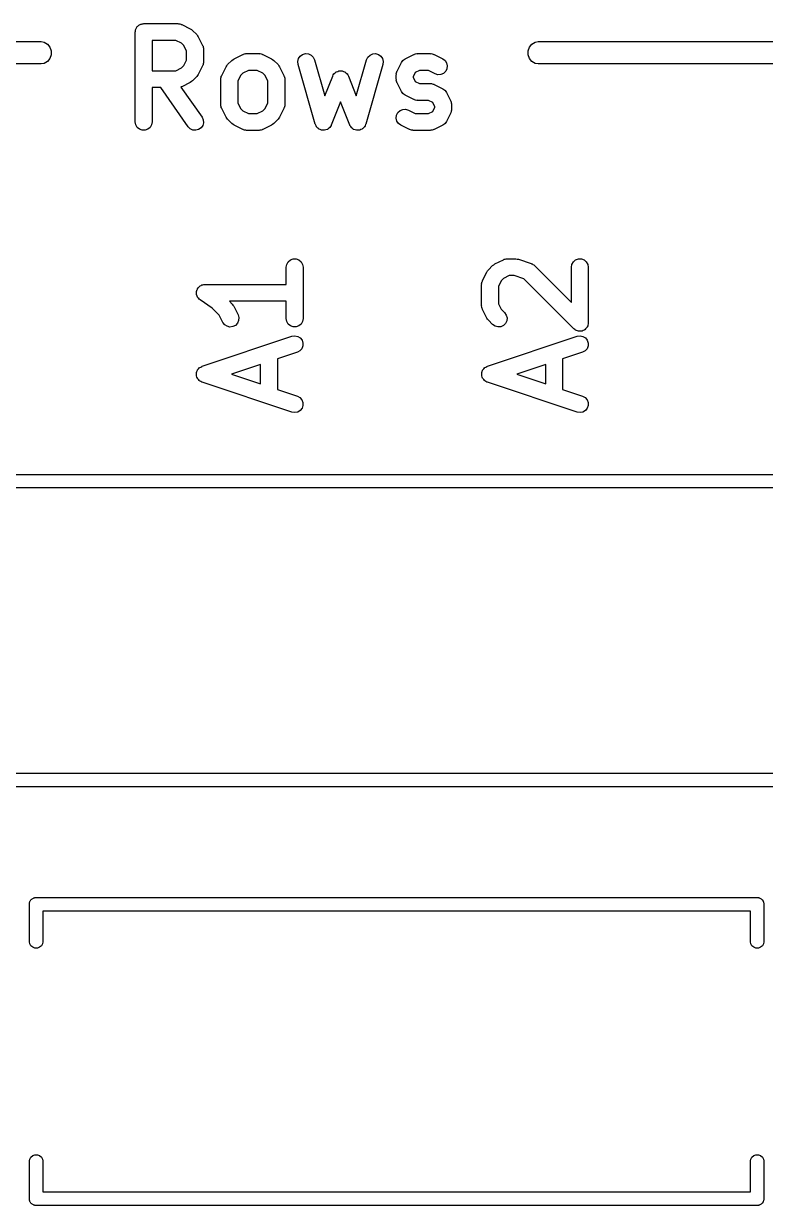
# Model space of a CAD drawing. Extents: x 105.8 to 188.8, y -135.8 to -88.1.
# Drawn here: x 155.43 to 162.03, y -99.16 to -88.64 of the extents above; entities that cross this region are included whole.
import ezdxf

# ---------------------------------------------------------------- set-up
doc = ezdxf.new("R2010")
doc.units = 0
doc.header["$MEASUREMENT"] = 0
doc.layers.add('BLACK', color=7, linetype='CONTINUOUS')

msp = doc.modelspace()

# ---------------------------------------------------------------- linework, layer by layer
at = {"layer": 'BLACK', "linetype": 'CONTINUOUS'}
for p, q in [((156.433, -88.6784), (156.437, -88.6734)), ((156.437, -88.6734), (156.441, -88.6677)), ((156.441, -88.6677), (156.446, -88.6635)), ((156.446, -88.6635), (156.45, -88.6585)), ((156.45, -88.6585), (156.455, -88.6552)), ((156.455, -88.6552), (156.46, -88.651)), ((156.46, -88.651), (156.467, -88.6487)), ((156.467, -88.6487), (156.472, -88.6454)), ((156.472, -88.6454), (156.479, -88.6443)), ((156.479, -88.6443), (156.485, -88.642)), ((156.485, -88.642), (156.492, -88.642)), ((156.492, -88.642), (156.498, -88.6409)), ((156.498, -88.6409), (156.803, -88.6409)), ((156.803, -88.6409), (156.807, -88.6417)), ((156.807, -88.6417), (156.811, -88.6414)), ((156.811, -88.6414), (156.82, -88.6439)), ((156.82, -88.6439), (156.828, -88.6454)), ((156.828, -88.6454), (156.832, -88.6476)), ((156.832, -88.6476), (156.836, -88.6488)), ((156.836, -88.6488), (156.912, -88.6869)), ((156.423, -88.7159), (156.424, -88.7094)), ((156.423, -89.5159), (156.423, -88.7159)), ((156.424, -88.7029), (156.426, -88.6967)), ((156.424, -88.7094), (156.424, -88.7029)), ((156.426, -88.6967), (156.427, -88.6903)), ((156.427, -88.6903), (156.431, -88.6846)), ((156.431, -88.6846), (156.433, -88.6784)), ((156.912, -88.6869), (156.922, -88.6941)), ((156.922, -88.6941), (156.932, -88.701)), ((156.932, -88.701), (156.97, -88.7391)), ((156.97, -88.7391), (156.977, -88.7489)), ((156.977, -88.7489), (156.984, -88.7586)), ((156.984, -88.7586), (157.022, -88.8347)), ((149.216, -88.8), (155.584, -88.8)), ((155.584, -88.8), (155.61, -88.8046)), ((155.61, -88.8046), (155.64, -88.8222)), ((155.64, -88.8222), (155.663, -88.8492)), ((155.663, -88.8492), (155.675, -88.8824)), ((155.675, -88.8824), (155.675, -88.9176)), ((156.573, -88.7909), (156.573, -89.06)), ((156.785, -88.7909), (156.573, -88.7909)), ((156.834, -88.8156), (156.785, -88.7909)), ((156.855, -88.8365), (156.834, -88.8156)), ((156.88, -88.886), (156.855, -88.8365)), ((156.88, -88.9649), (156.88, -88.886)), ((157.022, -88.8347), (157.023, -88.8389)), ((157.023, -88.8389), (157.026, -88.8426)), ((157.026, -88.8426), (157.027, -88.8513)), ((157.027, -88.8513), (157.03, -88.8597)), ((157.03, -88.8597), (157.029, -88.864)), ((157.029, -88.864), (157.03, -88.8683)), ((157.03, -88.8683), (157.03, -88.9826)), ((159.92, -88.8824), (159.932, -88.8492)), ((159.92, -88.9176), (159.92, -88.8824)), ((159.932, -88.8492), (159.955, -88.8222)), ((159.955, -88.8222), (159.985, -88.8046)), ((159.985, -88.8046), (160.011, -88.8)), ((160.011, -88.8), (165.744, -88.8)), ((155.64, -88.9778), (155.61, -88.9954)), ((155.663, -88.9508), (155.64, -88.9778)), ((155.675, -88.9176), (155.663, -88.9508)), ((156.855, -89.0143), (156.88, -88.9649)), ((157.03, -88.9911), (157.027, -88.9996)), ((157.03, -88.9826), (157.029, -88.9868)), ((157.029, -88.9868), (157.03, -88.9911)), ((157.245, -89.0057), (157.283, -88.9676)), ((157.283, -88.9676), (157.293, -88.9607)), ((157.293, -88.9607), (157.303, -88.9536)), ((157.303, -88.9536), (157.379, -88.9155)), ((157.379, -88.9155), (157.383, -88.9143)), ((157.383, -88.9143), (157.387, -88.9121)), ((157.387, -88.9121), (157.395, -88.9106)), ((157.395, -88.9106), (157.404, -88.9081)), ((157.404, -88.9081), (157.408, -88.9083)), ((157.408, -88.9083), (157.412, -88.9076)), ((157.412, -88.9076), (157.527, -88.9076)), ((157.527, -88.9076), (157.531, -88.9083)), ((157.531, -88.9083), (157.535, -88.9081)), ((157.535, -88.9081), (157.544, -88.9106)), ((157.544, -88.9106), (157.552, -88.9121)), ((157.552, -88.9121), (157.556, -88.9143)), ((157.556, -88.9143), (157.56, -88.9155)), ((157.56, -88.9155), (157.636, -88.9536)), ((157.636, -88.9536), (157.646, -88.9607)), ((157.646, -88.9607), (157.656, -88.9676)), ((157.656, -88.9676), (157.694, -89.0057)), ((157.871, -88.9773), (157.877, -88.952)), ((157.873, -89.0032), (157.871, -88.9773)), ((157.877, -88.952), (157.892, -88.9304)), ((157.892, -88.9304), (157.913, -88.9151)), ((157.913, -88.9151), (157.938, -88.908)), ((157.938, -88.908), (157.964, -88.9098)), ((157.964, -88.9098), (157.988, -88.9204)), ((157.988, -88.9204), (158.006, -88.9385)), ((158.006, -88.9385), (158.018, -88.962)), ((158.018, -88.962), (158.11, -89.2844)), ((158.391, -89.2844), (158.483, -88.962)), ((158.483, -88.962), (158.494, -88.9385)), ((158.494, -88.9385), (158.513, -88.9204)), ((158.513, -88.9204), (158.537, -88.9098)), ((158.537, -88.9098), (158.563, -88.908)), ((158.563, -88.908), (158.588, -88.9151)), ((158.588, -88.9151), (158.609, -88.9304)), ((158.609, -88.9304), (158.624, -88.952)), ((158.624, -88.952), (158.63, -88.9773)), ((158.63, -88.9773), (158.627, -89.0032)), ((158.755, -89.0633), (158.793, -88.9871)), ((158.793, -88.9871), (158.799, -88.9783)), ((158.799, -88.9783), (158.805, -88.9691)), ((158.805, -88.9691), (158.807, -88.9679)), ((158.807, -88.9679), (158.808, -88.9662)), ((158.808, -88.9662), (158.817, -88.9601)), ((158.817, -88.9601), (158.826, -88.9536)), ((158.826, -88.9536), (158.903, -88.9155)), ((158.903, -88.9155), (158.907, -88.9143)), ((158.907, -88.9143), (158.91, -88.9121)), ((158.91, -88.9121), (158.919, -88.9106)), ((158.919, -88.9106), (158.927, -88.9081)), ((158.927, -88.9081), (158.932, -88.9083)), ((158.932, -88.9083), (158.936, -88.9076)), ((158.936, -88.9076), (159.05, -88.9076)), ((159.05, -88.9076), (159.055, -88.9083)), ((159.055, -88.9083), (159.059, -88.9081)), ((159.059, -88.9081), (159.067, -88.9106)), ((159.067, -88.9106), (159.076, -88.9121)), ((159.076, -88.9121), (159.08, -88.9143)), ((159.08, -88.9143), (159.084, -88.9155)), ((159.084, -88.9155), (159.16, -88.9536)), ((159.16, -88.9536), (159.181, -88.9691)), ((159.181, -88.9691), (159.195, -88.9908)), ((159.195, -88.9908), (159.201, -89.0162)), ((159.932, -88.9508), (159.92, -88.9176)), ((159.955, -88.9778), (159.932, -88.9508)), ((159.985, -88.9954), (159.955, -88.9778)), ((155.584, -89), (149.229, -89)), ((155.61, -88.9954), (155.584, -89)), ((156.573, -89.06), (156.785, -89.06)), ((156.785, -89.06), (156.835, -89.0352)), ((156.835, -89.0352), (156.855, -89.0143)), ((156.984, -89.0923), (156.977, -89.102)), ((157.022, -89.0161), (156.984, -89.0923)), ((157.023, -89.012), (157.022, -89.0161)), ((157.026, -89.0082), (157.023, -89.012)), ((157.027, -88.9996), (157.026, -89.0082)), ((157.193, -89.1014), (157.231, -89.0252)), ((157.231, -89.0252), (157.238, -89.0156)), ((157.238, -89.0156), (157.245, -89.0057)), ((157.38, -89.0823), (157.36, -89.1032)), ((157.43, -89.0576), (157.38, -89.0823)), ((157.509, -89.0576), (157.43, -89.0576)), ((157.558, -89.0823), (157.509, -89.0576)), ((157.579, -89.1032), (157.558, -89.0823)), ((157.694, -89.0057), (157.701, -89.0156)), ((157.701, -89.0156), (157.708, -89.0252)), ((157.708, -89.0252), (157.746, -89.1014)), ((158.026, -89.5365), (157.873, -89.0032)), ((158.186, -89.098), (158.191, -89.0886)), ((158.191, -89.0886), (158.193, -89.087)), ((158.193, -89.087), (158.194, -89.085)), ((158.194, -89.085), (158.203, -89.0783)), ((158.203, -89.0783), (158.211, -89.0712)), ((158.211, -89.0712), (158.213, -89.0703)), ((158.213, -89.0703), (158.215, -89.0689)), ((158.215, -89.0689), (158.225, -89.0655)), ((158.225, -89.0655), (158.235, -89.0615)), ((158.235, -89.0615), (158.237, -89.0615)), ((158.237, -89.0615), (158.24, -89.0607)), ((158.24, -89.0607), (158.25, -89.0611)), ((158.25, -89.0611), (158.261, -89.0607)), ((158.261, -89.0607), (158.263, -89.0615)), ((158.263, -89.0615), (158.266, -89.0615)), ((158.266, -89.0615), (158.276, -89.0655)), ((158.276, -89.0655), (158.286, -89.0689)), ((158.286, -89.0689), (158.288, -89.0703)), ((158.288, -89.0703), (158.29, -89.0712)), ((158.29, -89.0712), (158.298, -89.0783)), ((158.298, -89.0783), (158.306, -89.085)), ((158.306, -89.085), (158.308, -89.087)), ((158.308, -89.087), (158.309, -89.0886)), ((158.309, -89.0886), (158.314, -89.098)), ((158.627, -89.0032), (158.475, -89.5365)), ((158.747, -89.0883), (158.75, -89.0799)), ((158.748, -89.0926), (158.747, -89.0883)), ((158.747, -89.0969), (158.748, -89.0926)), ((158.75, -89.0799), (158.751, -89.0712)), ((158.751, -89.0712), (158.753, -89.0675)), ((158.753, -89.0675), (158.755, -89.0633)), ((158.916, -89.0766), (158.897, -89.1146)), ((158.954, -89.0576), (158.916, -89.0766)), ((159.033, -89.0576), (158.954, -89.0576)), ((159.093, -89.0877), (159.033, -89.0576)), ((159.118, -89.0952), (159.093, -89.0877)), ((159.144, -89.0936), (159.118, -89.0952)), ((159.168, -89.0833), (159.144, -89.0936)), ((159.187, -89.0653), (159.168, -89.0833)), ((159.198, -89.042), (159.187, -89.0653)), ((159.201, -89.0162), (159.198, -89.042)), ((160.011, -89), (159.985, -88.9954)), ((165.726, -89), (160.011, -89)), ((156.912, -89.1639), (156.836, -89.202)), ((156.922, -89.1568), (156.912, -89.1639)), ((156.932, -89.1499), (156.922, -89.1568)), ((156.97, -89.1118), (156.932, -89.1499)), ((156.977, -89.102), (156.97, -89.1118)), ((157.185, -89.1264), (157.188, -89.118)), ((157.186, -89.1307), (157.185, -89.1264)), ((157.185, -89.135), (157.186, -89.1307)), ((157.185, -89.3635), (157.185, -89.135)), ((157.188, -89.118), (157.189, -89.1093)), ((157.189, -89.1093), (157.192, -89.1056)), ((157.192, -89.1056), (157.193, -89.1014)), ((157.36, -89.1032), (157.335, -89.1527)), ((157.335, -89.1527), (157.335, -89.3458)), ((157.604, -89.1527), (157.579, -89.1032)), ((157.604, -89.3458), (157.604, -89.1527)), ((157.746, -89.1014), (157.747, -89.1056)), ((157.747, -89.1056), (157.749, -89.1093)), ((157.749, -89.1093), (157.751, -89.118)), ((157.751, -89.118), (157.753, -89.1264)), ((157.753, -89.1264), (157.753, -89.1307)), ((157.753, -89.1307), (157.754, -89.135)), ((157.754, -89.135), (157.754, -89.3635)), ((158.11, -89.2844), (158.181, -89.1071)), ((158.181, -89.1071), (158.186, -89.098)), ((158.314, -89.098), (158.32, -89.1071)), ((158.32, -89.1071), (158.391, -89.2844)), ((158.747, -89.135), (158.747, -89.0969)), ((158.748, -89.1392), (158.747, -89.135)), ((158.747, -89.1435), (158.748, -89.1392)), ((158.75, -89.1519), (158.747, -89.1435)), ((158.751, -89.1606), (158.75, -89.1519)), ((158.753, -89.1643), (158.751, -89.1606)), ((158.755, -89.1685), (158.753, -89.1643)), ((158.793, -89.2447), (158.755, -89.1685)), ((158.897, -89.1146), (158.897, -89.1172)), ((158.897, -89.1172), (158.916, -89.1552)), ((158.916, -89.1552), (158.954, -89.1742)), ((158.954, -89.1742), (159.05, -89.1742)), ((159.05, -89.1742), (159.055, -89.175)), ((159.055, -89.175), (159.059, -89.1747)), ((159.059, -89.1747), (159.067, -89.1772)), ((159.067, -89.1772), (159.076, -89.1788)), ((159.076, -89.1788), (159.08, -89.1809)), ((159.08, -89.1809), (159.084, -89.1822)), ((159.084, -89.1822), (159.16, -89.2203)), ((156.649, -89.21), (156.573, -89.21)), ((156.573, -89.21), (156.573, -89.5159)), ((156.894, -89.5589), (156.649, -89.21)), ((156.832, -89.2033), (156.829, -89.205)), ((156.829, -89.205), (157.017, -89.4729)), ((156.836, -89.202), (156.832, -89.2033)), ((158.799, -89.2535), (158.793, -89.2447)), ((158.805, -89.2627), (158.799, -89.2535)), ((158.807, -89.2639), (158.805, -89.2627)), ((158.808, -89.2656), (158.807, -89.2639)), ((158.818, -89.2717), (158.808, -89.2656)), ((158.826, -89.2782), (158.818, -89.2717)), ((158.903, -89.3163), (158.826, -89.2782)), ((159.16, -89.2203), (159.169, -89.2268)), ((159.169, -89.2268), (159.178, -89.2329)), ((159.178, -89.2329), (159.179, -89.2345)), ((159.179, -89.2345), (159.181, -89.2358)), ((159.181, -89.2358), (159.187, -89.245)), ((159.187, -89.245), (159.194, -89.2538)), ((159.194, -89.2538), (159.232, -89.33)), ((157.186, -89.3678), (157.185, -89.3635)), ((157.185, -89.3721), (157.186, -89.3678)), ((157.188, -89.3805), (157.185, -89.3721)), ((157.189, -89.3892), (157.188, -89.3805)), ((157.192, -89.3929), (157.189, -89.3892)), ((157.193, -89.3971), (157.192, -89.3929)), ((157.231, -89.4733), (157.193, -89.3971)), ((157.335, -89.3458), (157.36, -89.3953)), ((157.36, -89.3953), (157.38, -89.4162)), ((157.558, -89.4162), (157.579, -89.3953)), ((157.579, -89.3953), (157.604, -89.3458)), ((157.746, -89.3971), (157.708, -89.4733)), ((157.747, -89.3929), (157.746, -89.3971)), ((157.749, -89.3892), (157.747, -89.3929)), ((157.751, -89.3805), (157.749, -89.3892)), ((157.753, -89.3721), (157.751, -89.3805)), ((157.754, -89.3635), (157.753, -89.3678)), ((157.753, -89.3678), (157.753, -89.3721)), ((158.25, -89.3369), (158.168, -89.5438)), ((158.333, -89.5438), (158.25, -89.3369)), ((158.78, -89.4152), (158.804, -89.4049)), ((158.804, -89.4049), (158.83, -89.4033)), ((158.83, -89.4033), (158.855, -89.4107)), ((158.855, -89.4107), (158.916, -89.4409)), ((158.907, -89.3176), (158.903, -89.3163)), ((158.91, -89.3197), (158.907, -89.3176)), ((158.919, -89.3212), (158.91, -89.3197)), ((158.927, -89.3237), (158.919, -89.3212)), ((158.932, -89.3235), (158.927, -89.3237)), ((158.936, -89.3242), (158.932, -89.3235)), ((159.033, -89.3242), (158.936, -89.3242)), ((159.071, -89.3432), (159.033, -89.3242)), ((159.09, -89.3812), (159.071, -89.3432)), ((159.071, -89.4219), (159.09, -89.3839)), ((159.09, -89.3839), (159.09, -89.3812)), ((159.232, -89.33), (159.233, -89.3341)), ((159.233, -89.3341), (159.235, -89.3379)), ((159.235, -89.3379), (159.237, -89.3465)), ((159.237, -89.3465), (159.239, -89.3549)), ((159.239, -89.4102), (159.237, -89.4186)), ((159.239, -89.3549), (159.239, -89.3593)), ((159.239, -89.3593), (159.24, -89.3635)), ((159.24, -89.4016), (159.239, -89.4059)), ((159.239, -89.4059), (159.239, -89.4102)), ((159.24, -89.3635), (159.24, -89.4016)), ((156.427, -89.5416), (156.423, -89.5159)), ((156.573, -89.5159), (156.568, -89.5416)), ((157.017, -89.4729), (157.028, -89.4965)), ((157.028, -89.4965), (157.03, -89.5225)), ((157.238, -89.4829), (157.231, -89.4733)), ((157.245, -89.4927), (157.238, -89.4829)), ((157.283, -89.5308), (157.245, -89.4927)), ((157.38, -89.4162), (157.43, -89.4409)), ((157.43, -89.4409), (157.509, -89.4409)), ((157.509, -89.4409), (157.558, -89.4162)), ((157.694, -89.4927), (157.656, -89.5308)), ((157.701, -89.4829), (157.694, -89.4927)), ((157.708, -89.4733), (157.701, -89.4829)), ((158.747, -89.4823), (158.75, -89.4564)), ((158.753, -89.5076), (158.747, -89.4823)), ((158.75, -89.4564), (158.762, -89.4331)), ((158.767, -89.5294), (158.753, -89.5076)), ((158.762, -89.4331), (158.78, -89.4152)), ((158.916, -89.4409), (159.033, -89.4409)), ((159.033, -89.4409), (159.071, -89.4219)), ((159.194, -89.5113), (159.187, -89.5202)), ((159.232, -89.4352), (159.194, -89.5113)), ((159.233, -89.431), (159.232, -89.4352)), ((159.235, -89.4273), (159.233, -89.431)), ((159.237, -89.4186), (159.235, -89.4273)), ((156.441, -89.5641), (156.427, -89.5416)), ((156.46, -89.5809), (156.441, -89.5641)), ((156.485, -89.5898), (156.46, -89.5809)), ((156.511, -89.5898), (156.485, -89.5898)), ((156.535, -89.5809), (156.511, -89.5898)), ((156.555, -89.5641), (156.535, -89.5809)), ((156.568, -89.5416), (156.555, -89.5641)), ((156.912, -89.5773), (156.894, -89.5589)), ((156.936, -89.5883), (156.912, -89.5773)), ((156.962, -89.5906), (156.936, -89.5883)), ((156.987, -89.5839), (156.962, -89.5906)), ((157.008, -89.5689), (156.987, -89.5839)), ((157.023, -89.5476), (157.008, -89.5689)), ((157.03, -89.5225), (157.023, -89.5476)), ((157.293, -89.5377), (157.283, -89.5308)), ((157.303, -89.5449), (157.293, -89.5377)), ((157.379, -89.583), (157.303, -89.5449)), ((157.383, -89.5842), (157.379, -89.583)), ((157.387, -89.5864), (157.383, -89.5842)), ((157.395, -89.5879), (157.387, -89.5864)), ((157.404, -89.5904), (157.395, -89.5879)), ((157.408, -89.5902), (157.404, -89.5904)), ((157.412, -89.5909), (157.408, -89.5902)), ((157.527, -89.5909), (157.412, -89.5909)), ((157.531, -89.5902), (157.527, -89.5909)), ((157.535, -89.5904), (157.531, -89.5902)), ((157.544, -89.5879), (157.535, -89.5904)), ((157.552, -89.5864), (157.544, -89.5879)), ((157.556, -89.5842), (157.552, -89.5864)), ((157.56, -89.583), (157.556, -89.5842)), ((157.636, -89.5449), (157.56, -89.583)), ((157.646, -89.5377), (157.636, -89.5449)), ((157.656, -89.5308), (157.646, -89.5377)), ((158.027, -89.5379), (158.026, -89.5365)), ((158.027, -89.5393), (158.027, -89.5379)), ((158.032, -89.5495), (158.027, -89.5393)), ((158.037, -89.5599), (158.032, -89.5495)), ((158.038, -89.561), (158.037, -89.5599)), ((158.039, -89.5623), (158.038, -89.561)), ((158.048, -89.57), (158.039, -89.5623)), ((158.056, -89.578), (158.048, -89.57)), ((158.057, -89.5786), (158.056, -89.578)), ((158.058, -89.5796), (158.057, -89.5786)), ((158.069, -89.5839), (158.058, -89.5796)), ((158.08, -89.5887), (158.069, -89.5839)), ((158.081, -89.5888), (158.08, -89.5887)), ((158.083, -89.5893), (158.081, -89.5888)), ((158.094, -89.5897), (158.083, -89.5893)), ((158.106, -89.5905), (158.094, -89.5897)), ((158.107, -89.5901), (158.106, -89.5905)), ((158.109, -89.5901), (158.107, -89.5901)), ((158.12, -89.5865), (158.109, -89.5901)), ((158.131, -89.5833), (158.12, -89.5865)), ((158.132, -89.5825), (158.131, -89.5833)), ((158.133, -89.582), (158.132, -89.5825)), ((158.142, -89.5749), (158.133, -89.582)), ((158.152, -89.5681), (158.142, -89.5749)), ((158.153, -89.5668), (158.152, -89.5681)), ((158.154, -89.5659), (158.153, -89.5668)), ((158.16, -89.5561), (158.154, -89.5659)), ((158.166, -89.5465), (158.16, -89.5561)), ((158.167, -89.545), (158.166, -89.5465)), ((158.168, -89.5438), (158.167, -89.545)), ((158.334, -89.545), (158.333, -89.5438)), ((158.334, -89.5465), (158.334, -89.545)), ((158.341, -89.5561), (158.334, -89.5465)), ((158.347, -89.5659), (158.341, -89.5561)), ((158.348, -89.5668), (158.347, -89.5659)), ((158.349, -89.5681), (158.348, -89.5668)), ((158.358, -89.5749), (158.349, -89.5681)), ((158.367, -89.582), (158.358, -89.5749)), ((158.369, -89.5825), (158.367, -89.582)), ((158.37, -89.5833), (158.369, -89.5825)), ((158.381, -89.5865), (158.37, -89.5833)), ((158.392, -89.5901), (158.381, -89.5865)), ((158.394, -89.5901), (158.392, -89.5901)), ((158.395, -89.5905), (158.394, -89.5901)), ((158.407, -89.5897), (158.395, -89.5905)), ((158.418, -89.5893), (158.407, -89.5897)), ((158.419, -89.5888), (158.418, -89.5893)), ((158.421, -89.5887), (158.419, -89.5888)), ((158.432, -89.5839), (158.421, -89.5887)), ((158.442, -89.5796), (158.432, -89.5839)), ((158.443, -89.5786), (158.442, -89.5796)), ((158.445, -89.578), (158.443, -89.5786)), ((158.453, -89.57), (158.445, -89.578)), ((158.462, -89.5623), (158.453, -89.57)), ((158.463, -89.5599), (158.462, -89.561)), ((158.462, -89.561), (158.462, -89.5623)), ((158.469, -89.5495), (158.463, -89.5599)), ((158.474, -89.5393), (158.469, -89.5495)), ((158.475, -89.5365), (158.474, -89.5379)), ((158.474, -89.5379), (158.474, -89.5393)), ((158.788, -89.5449), (158.767, -89.5294)), ((158.864, -89.583), (158.788, -89.5449)), ((158.869, -89.5842), (158.864, -89.583)), ((158.872, -89.5864), (158.869, -89.5842)), ((158.881, -89.5879), (158.872, -89.5864)), ((158.889, -89.5904), (158.881, -89.5879)), ((158.894, -89.5902), (158.889, -89.5904)), ((158.898, -89.5909), (158.894, -89.5902)), ((159.05, -89.5909), (158.898, -89.5909)), ((159.055, -89.5902), (159.05, -89.5909)), ((159.059, -89.5904), (159.055, -89.5902)), ((159.067, -89.5879), (159.059, -89.5904)), ((159.076, -89.5864), (159.067, -89.5879)), ((159.08, -89.5842), (159.076, -89.5864)), ((159.084, -89.583), (159.08, -89.5842)), ((159.16, -89.5449), (159.084, -89.583)), ((159.169, -89.5383), (159.16, -89.5449)), ((159.178, -89.5323), (159.169, -89.5383)), ((159.179, -89.5306), (159.178, -89.5323)), ((159.181, -89.5294), (159.179, -89.5306)), ((159.187, -89.5202), (159.181, -89.5294)), ((157.771, -90.7836), (157.784, -90.7611)), ((157.784, -90.7611), (157.804, -90.7443)), ((157.804, -90.7443), (157.829, -90.7354)), ((157.829, -90.7354), (157.855, -90.7354)), ((157.855, -90.7354), (157.879, -90.7443)), ((157.879, -90.7443), (157.899, -90.7611)), ((157.899, -90.7611), (157.912, -90.7836)), ((159.625, -90.7803), (159.701, -90.7422)), ((159.701, -90.7422), (159.705, -90.7409)), ((159.705, -90.7409), (159.709, -90.7388)), ((159.709, -90.7388), (159.717, -90.7373)), ((159.717, -90.7373), (159.726, -90.7348)), ((159.726, -90.7348), (159.73, -90.735)), ((159.73, -90.735), (159.734, -90.7343)), ((159.734, -90.7343), (159.81, -90.7343)), ((159.81, -90.7343), (159.822, -90.7363)), ((159.822, -90.7363), (159.834, -90.7381)), ((159.834, -90.7381), (159.948, -90.7762)), ((159.948, -90.7762), (159.952, -90.7783)), ((159.952, -90.7783), (159.956, -90.7794)), ((159.956, -90.7794), (159.964, -90.7844)), ((160.311, -90.7836), (160.324, -90.7611)), ((160.324, -90.7611), (160.344, -90.7443)), ((160.344, -90.7443), (160.369, -90.7354)), ((160.369, -90.7354), (160.395, -90.7354)), ((160.395, -90.7354), (160.419, -90.7443)), ((160.419, -90.7443), (160.439, -90.7611)), ((160.439, -90.7611), (160.452, -90.7836)), ((157.767, -90.8093), (157.771, -90.7836)), ((157.767, -90.9628), (157.767, -90.8093)), ((157.912, -90.7836), (157.917, -90.8093)), ((157.917, -90.8093), (157.917, -91.2664)), ((159.515, -90.9281), (159.553, -90.8519)), ((159.553, -90.8519), (159.56, -90.8423)), ((159.56, -90.8423), (159.567, -90.8324)), ((159.567, -90.8324), (159.605, -90.7943)), ((159.605, -90.7943), (159.615, -90.7874)), ((159.615, -90.7874), (159.625, -90.7803)), ((159.752, -90.8843), (159.703, -90.909)), ((159.798, -90.8843), (159.752, -90.8843)), ((159.884, -90.9129), (159.798, -90.8843)), ((159.964, -90.7844), (159.971, -90.7886)), ((159.971, -90.7886), (159.974, -90.7918)), ((159.974, -90.7918), (159.978, -90.7943)), ((159.978, -90.7943), (160.307, -91.1234)), ((160.307, -90.8093), (160.311, -90.7836)), ((160.307, -91.1234), (160.307, -90.8093)), ((160.452, -90.7836), (160.457, -90.8093)), ((160.457, -90.8093), (160.457, -91.3045)), ((156.983, -90.9935), (156.988, -90.986)), ((156.988, -90.986), (156.991, -90.9836)), ((156.991, -90.9836), (156.994, -90.9804)), ((156.994, -90.9804), (157.001, -90.9759)), ((157.001, -90.9759), (157.009, -90.9706)), ((157.009, -90.9706), (157.013, -90.9694)), ((157.013, -90.9694), (157.016, -90.9674)), ((157.016, -90.9674), (157.025, -90.9658)), ((157.025, -90.9658), (157.034, -90.9633)), ((157.034, -90.9633), (157.038, -90.9636)), ((157.038, -90.9636), (157.042, -90.9628)), ((157.042, -90.9628), (157.767, -90.9628)), ((159.507, -90.9531), (159.51, -90.9446)), ((159.508, -90.9574), (159.507, -90.9531)), ((159.507, -90.9616), (159.508, -90.9574)), ((159.507, -91.1521), (159.507, -90.9616)), ((159.51, -90.9446), (159.511, -90.936)), ((159.511, -90.936), (159.514, -90.9322)), ((159.514, -90.9322), (159.515, -90.9281)), ((159.682, -90.9299), (159.657, -90.9793)), ((159.657, -90.9793), (159.657, -91.1344)), ((159.703, -90.909), (159.682, -90.9299)), ((160.329, -91.3575), (159.884, -90.9129)), ((156.967, -91.033), (156.968, -91.029)), ((156.968, -91.0419), (156.967, -91.033)), ((156.968, -91.0248), (156.971, -91.0164)), ((156.968, -91.029), (156.968, -91.0248)), ((156.968, -91.0509), (156.968, -91.0419)), ((156.969, -91.0548), (156.968, -91.0509)), ((156.97, -91.0589), (156.969, -91.0548)), ((156.974, -91.0669), (156.97, -91.0589)), ((156.971, -91.0164), (156.973, -91.0077)), ((156.973, -91.0077), (156.976, -91.0042)), ((156.977, -91.0753), (156.974, -91.0669)), ((156.976, -91.0042), (156.977, -91.0003)), ((156.977, -91.0003), (156.983, -90.9935)), ((156.98, -91.0785), (156.977, -91.0753)), ((156.981, -91.0822), (156.98, -91.0785)), ((156.988, -91.0884), (156.981, -91.0822)), ((156.994, -91.0953), (156.988, -91.0884)), ((156.997, -91.0974), (156.994, -91.0953)), ((157, -91.1002), (156.997, -91.0974)), ((157.108, -91.1723), (157, -91.1002)), ((157.171, -91.2346), (157.108, -91.1723)), ((157.767, -91.1128), (157.261, -91.1128)), ((157.261, -91.1128), (157.285, -91.1372)), ((157.285, -91.1372), (157.292, -91.147)), ((157.292, -91.147), (157.299, -91.1567)), ((157.299, -91.1567), (157.338, -91.2329)), ((157.767, -91.2664), (157.767, -91.1128)), ((159.508, -91.1564), (159.507, -91.1521)), ((159.507, -91.1607), (159.508, -91.1564)), ((159.51, -91.1691), (159.507, -91.1607)), ((159.511, -91.1778), (159.51, -91.1691)), ((159.514, -91.1815), (159.511, -91.1778)), ((159.515, -91.1857), (159.514, -91.1815)), ((159.553, -91.2618), (159.515, -91.1857)), ((159.657, -91.1344), (159.682, -91.1839)), ((159.682, -91.1839), (159.711, -91.2134)), ((157.203, -91.2999), (157.171, -91.2346)), ((157.219, -91.3209), (157.203, -91.2999)), ((157.343, -91.2838), (157.333, -91.3077)), ((157.338, -91.2329), (157.345, -91.2578)), ((157.345, -91.2578), (157.343, -91.2838)), ((157.771, -91.2921), (157.767, -91.2664)), ((157.784, -91.3146), (157.771, -91.2921)), ((157.912, -91.2921), (157.899, -91.3146)), ((157.917, -91.2664), (157.912, -91.2921)), ((159.56, -91.2715), (159.553, -91.2618)), ((159.567, -91.2813), (159.56, -91.2715)), ((159.605, -91.3194), (159.567, -91.2813)), ((159.711, -91.2134), (159.726, -91.2347)), ((159.731, -91.2858), (159.72, -91.3094)), ((159.726, -91.2347), (159.733, -91.2599)), ((159.733, -91.2599), (159.731, -91.2858)), ((160.457, -91.3045), (160.455, -91.3141)), ((157.241, -91.3352), (157.219, -91.3209)), ((157.266, -91.3413), (157.241, -91.3352)), ((157.292, -91.3383), (157.266, -91.3413)), ((157.315, -91.3266), (157.292, -91.3383)), ((157.333, -91.3077), (157.315, -91.3266)), ((157.804, -91.3314), (157.784, -91.3146)), ((157.829, -91.3403), (157.804, -91.3314)), ((157.855, -91.3403), (157.829, -91.3403)), ((157.879, -91.3314), (157.855, -91.3403)), ((157.899, -91.3146), (157.879, -91.3314)), ((159.626, -91.3344), (159.605, -91.3194)), ((159.652, -91.3411), (159.626, -91.3344)), ((159.678, -91.3388), (159.652, -91.3411)), ((159.701, -91.3278), (159.678, -91.3388)), ((159.72, -91.3094), (159.701, -91.3278)), ((160.337, -91.3632), (160.329, -91.3575)), ((160.344, -91.3695), (160.337, -91.3632)), ((160.348, -91.3706), (160.344, -91.3695)), ((160.35, -91.3725), (160.348, -91.3706)), ((160.36, -91.375), (160.35, -91.3725)), ((160.369, -91.3784), (160.36, -91.375)), ((160.372, -91.3784), (160.369, -91.3784)), ((160.375, -91.3792), (160.372, -91.3784)), ((160.385, -91.3784), (160.375, -91.3792)), ((160.395, -91.3784), (160.385, -91.3784)), ((160.398, -91.3772), (160.395, -91.3784)), ((160.401, -91.3769), (160.398, -91.3772)), ((160.41, -91.3728), (160.401, -91.3769)), ((160.419, -91.3695), (160.41, -91.3728)), ((160.422, -91.3673), (160.419, -91.3695)), ((160.425, -91.3659), (160.422, -91.3673)), ((160.432, -91.359), (160.425, -91.3659)), ((160.439, -91.3527), (160.432, -91.359)), ((160.441, -91.3499), (160.439, -91.3527)), ((160.443, -91.3475), (160.441, -91.3499)), ((160.447, -91.3386), (160.443, -91.3475)), ((160.452, -91.3302), (160.447, -91.3386)), ((160.453, -91.3269), (160.452, -91.3302)), ((160.454, -91.3239), (160.453, -91.3269)), ((160.455, -91.3141), (160.454, -91.3239)), ((157.018, -91.6905), (157.818, -91.4238)), ((157.818, -91.4238), (157.844, -91.42)), ((157.844, -91.42), (157.869, -91.4252)), ((157.869, -91.4252), (157.892, -91.4389)), ((157.892, -91.4389), (157.908, -91.4593)), ((157.915, -91.51), (157.906, -91.5342)), ((157.908, -91.4593), (157.916, -91.484)), ((157.916, -91.484), (157.915, -91.51)), ((159.558, -91.6905), (160.358, -91.4238)), ((160.358, -91.4238), (160.384, -91.42)), ((160.384, -91.42), (160.409, -91.4252)), ((160.409, -91.4252), (160.432, -91.4389)), ((160.432, -91.4389), (160.448, -91.4593)), ((160.455, -91.51), (160.446, -91.5342)), ((160.448, -91.4593), (160.456, -91.484)), ((160.456, -91.484), (160.455, -91.51)), ((157.866, -91.5661), (157.688, -91.6252)), ((157.889, -91.5537), (157.866, -91.5661)), ((157.906, -91.5342), (157.889, -91.5537)), ((160.406, -91.5661), (160.228, -91.6252)), ((160.429, -91.5537), (160.406, -91.5661)), ((160.446, -91.5342), (160.429, -91.5537)), ((156.972, -91.7364), (156.976, -91.7259)), ((156.976, -91.7259), (156.977, -91.7243)), ((156.977, -91.7243), (156.978, -91.7224)), ((156.978, -91.7224), (156.985, -91.7141)), ((156.985, -91.7141), (156.992, -91.7055)), ((156.992, -91.7055), (156.994, -91.7044)), ((156.994, -91.7044), (156.995, -91.7029)), ((156.995, -91.7029), (157.005, -91.6977)), ((157.005, -91.6977), (157.014, -91.6919)), ((157.014, -91.6919), (157.016, -91.6915)), ((157.016, -91.6915), (157.018, -91.6905)), ((157.538, -91.6752), (157.279, -91.7616)), ((157.538, -91.8481), (157.538, -91.6752)), ((157.688, -91.6252), (157.688, -91.8981)), ((159.512, -91.7364), (159.516, -91.7259)), ((159.516, -91.7259), (159.517, -91.7243)), ((159.517, -91.7243), (159.518, -91.7224)), ((159.518, -91.7224), (159.525, -91.7141)), ((159.525, -91.7141), (159.532, -91.7055)), ((159.532, -91.7055), (159.534, -91.7044)), ((159.534, -91.7044), (159.535, -91.7029)), ((159.535, -91.7029), (159.545, -91.6977)), ((159.545, -91.6977), (159.554, -91.6919)), ((159.554, -91.6919), (159.556, -91.6915)), ((159.556, -91.6915), (159.558, -91.6905)), ((160.078, -91.6752), (159.819, -91.7616)), ((160.078, -91.8481), (160.078, -91.6752)), ((160.228, -91.6252), (160.228, -91.8981)), ((156.968, -91.7466), (156.972, -91.7364)), ((156.968, -91.7487), (156.968, -91.7466)), ((156.968, -91.7506), (156.968, -91.7487)), ((156.968, -91.7616), (156.968, -91.7506)), ((156.968, -91.7726), (156.968, -91.7616)), ((156.968, -91.7746), (156.968, -91.7726)), ((156.968, -91.7767), (156.968, -91.7746)), ((156.972, -91.7869), (156.968, -91.7767)), ((156.976, -91.7974), (156.972, -91.7869)), ((156.977, -91.799), (156.976, -91.7974)), ((156.978, -91.8009), (156.977, -91.799)), ((156.985, -91.8091), (156.978, -91.8009)), ((156.992, -91.8178), (156.985, -91.8091)), ((156.994, -91.8188), (156.992, -91.8178)), ((156.995, -91.8204), (156.994, -91.8188)), ((157.005, -91.8256), (156.995, -91.8204)), ((157.014, -91.8314), (157.005, -91.8256)), ((157.016, -91.8318), (157.014, -91.8314)), ((157.279, -91.7616), (157.538, -91.8481)), ((159.508, -91.7466), (159.512, -91.7364)), ((159.508, -91.7487), (159.508, -91.7466)), ((159.508, -91.7506), (159.508, -91.7487)), ((159.508, -91.7616), (159.508, -91.7506)), ((159.508, -91.7726), (159.508, -91.7616)), ((159.508, -91.7746), (159.508, -91.7726)), ((159.508, -91.7767), (159.508, -91.7746)), ((159.512, -91.7869), (159.508, -91.7767)), ((159.516, -91.7974), (159.512, -91.7869)), ((159.517, -91.799), (159.516, -91.7974)), ((159.518, -91.8009), (159.517, -91.799)), ((159.525, -91.8091), (159.518, -91.8009)), ((159.532, -91.8178), (159.525, -91.8091)), ((159.534, -91.8188), (159.532, -91.8178)), ((159.535, -91.8204), (159.534, -91.8188)), ((159.545, -91.8256), (159.535, -91.8204)), ((159.554, -91.8314), (159.545, -91.8256)), ((159.556, -91.8318), (159.554, -91.8314)), ((159.819, -91.7616), (160.078, -91.8481)), ((157.018, -91.8328), (157.016, -91.8318)), ((157.818, -92.0995), (157.018, -91.8328)), ((157.688, -91.8981), (157.866, -91.9572)), ((159.558, -91.8328), (159.556, -91.8318)), ((160.358, -92.0995), (159.558, -91.8328)), ((160.228, -91.8981), (160.406, -91.9572)), ((157.866, -91.9572), (157.889, -91.9696)), ((157.889, -91.9696), (157.906, -91.989)), ((157.906, -91.989), (157.915, -92.0133)), ((157.916, -92.0393), (157.908, -92.064)), ((157.915, -92.0133), (157.916, -92.0393)), ((160.406, -91.9572), (160.429, -91.9696)), ((160.429, -91.9696), (160.446, -91.989)), ((160.446, -91.989), (160.455, -92.0133)), ((160.456, -92.0393), (160.448, -92.064)), ((160.455, -92.0133), (160.456, -92.0393)), ((157.844, -92.1033), (157.818, -92.0995)), ((157.869, -92.0981), (157.844, -92.1033)), ((157.892, -92.0844), (157.869, -92.0981)), ((157.908, -92.064), (157.892, -92.0844)), ((160.384, -92.1033), (160.358, -92.0995)), ((160.409, -92.0981), (160.384, -92.1033)), ((160.432, -92.0844), (160.409, -92.0981)), ((160.448, -92.064), (160.432, -92.0844)), ((143.505, -92.6535), (186.755, -92.6535)), ((186.69, -92.7735), (143.57, -92.7735)), ((143.57, -95.3135), (186.69, -95.3135)), ((186.755, -95.4335), (143.505, -95.4335)), ((155.482, -96.4644), (155.483, -96.4592)), ((155.483, -96.4592), (155.485, -96.4546)), ((155.485, -96.4546), (155.487, -96.4495)), ((155.487, -96.4495), (155.491, -96.4454)), ((155.491, -96.4454), (155.493, -96.4408)), ((155.493, -96.4408), (155.497, -96.4374)), ((155.497, -96.4374), (155.501, -96.4333)), ((155.501, -96.4333), (155.505, -96.4307)), ((155.505, -96.4307), (155.51, -96.4272)), ((155.51, -96.4272), (155.515, -96.4254)), ((155.515, -96.4254), (155.519, -96.4227)), ((155.519, -96.4227), (155.524, -96.4218)), ((155.524, -96.4218), (155.529, -96.42)), ((155.529, -96.42), (155.535, -96.42)), ((155.535, -96.42), (155.535, -96.42)), ((155.535, -96.42), (161.965, -96.42)), ((161.965, -96.42), (161.971, -96.42)), ((161.965, -96.42), (161.965, -96.42)), ((161.971, -96.42), (161.976, -96.4218)), ((161.976, -96.4218), (161.981, -96.4227)), ((161.981, -96.4227), (161.985, -96.4254)), ((161.985, -96.4254), (161.99, -96.4272)), ((161.99, -96.4272), (161.995, -96.4307)), ((161.995, -96.4307), (161.999, -96.4333)), ((161.999, -96.4333), (162.003, -96.4374)), ((162.003, -96.4374), (162.007, -96.4408)), ((162.007, -96.4408), (162.009, -96.4455)), ((162.009, -96.4455), (162.013, -96.4495)), ((162.013, -96.4495), (162.015, -96.4545)), ((162.015, -96.4545), (162.017, -96.4592)), ((162.017, -96.4592), (162.018, -96.4644)), ((155.48, -96.4694), (155.482, -96.4644)), ((155.48, -96.4748), (155.48, -96.4694)), ((155.48, -96.8152), (155.48, -96.4748)), ((161.9, -96.54), (155.6, -96.54)), ((155.6, -96.54), (155.6, -96.8152)), ((161.9, -96.8152), (161.9, -96.54)), ((162.018, -96.4644), (162.02, -96.4694)), ((162.02, -96.4694), (162.02, -96.4747)), ((162.02, -96.4747), (162.02, -96.4748)), ((162.02, -96.4748), (162.02, -96.8152)), ((155.483, -96.8308), (155.48, -96.8152)), ((155.493, -96.8492), (155.483, -96.8308)), ((155.51, -96.8628), (155.493, -96.8492)), ((155.529, -96.87), (155.51, -96.8628)), ((155.551, -96.87), (155.529, -96.87)), ((155.57, -96.8628), (155.551, -96.87)), ((155.587, -96.8492), (155.57, -96.8628)), ((155.597, -96.8308), (155.587, -96.8492)), ((155.6, -96.8152), (155.597, -96.8308)), ((161.903, -96.8308), (161.9, -96.8152)), ((161.913, -96.8492), (161.903, -96.8308)), ((161.93, -96.8628), (161.913, -96.8492)), ((161.949, -96.87), (161.93, -96.8628)), ((161.971, -96.87), (161.949, -96.87)), ((161.99, -96.8628), (161.971, -96.87)), ((162.007, -96.8492), (161.99, -96.8628)), ((162.017, -96.8308), (162.007, -96.8492)), ((162.02, -96.8152), (162.017, -96.8308)), ((155.48, -98.7648), (155.483, -98.7492)), ((155.48, -99.0894), (155.48, -98.7648)), ((155.483, -98.7492), (155.493, -98.7308)), ((155.493, -98.7308), (155.51, -98.7172)), ((155.51, -98.7172), (155.529, -98.71)), ((155.529, -98.71), (155.551, -98.71)), ((155.551, -98.71), (155.57, -98.7172)), ((155.57, -98.7172), (155.587, -98.7308)), ((155.587, -98.7308), (155.597, -98.7492)), ((155.597, -98.7492), (155.6, -98.7648)), ((155.6, -98.7648), (155.6, -99.04)), ((161.9, -98.7648), (161.903, -98.7492)), ((161.9, -99.04), (161.9, -98.7648)), ((161.903, -98.7492), (161.913, -98.7308)), ((161.913, -98.7308), (161.93, -98.7172)), ((161.93, -98.7172), (161.949, -98.71)), ((161.949, -98.71), (161.971, -98.71)), ((161.971, -98.71), (161.99, -98.7172)), ((161.99, -98.7172), (162.007, -98.7308)), ((162.007, -98.7308), (162.017, -98.7492)), ((162.017, -98.7492), (162.02, -98.7648)), ((162.02, -98.7648), (162.02, -99.1052)), ((155.48, -99.1106), (155.48, -99.0894)), ((155.6, -99.04), (161.9, -99.04)), ((155.482, -99.1156), (155.48, -99.1106)), ((155.483, -99.1208), (155.482, -99.1156)), ((155.485, -99.1255), (155.483, -99.1208)), ((155.487, -99.1305), (155.485, -99.1255)), ((155.491, -99.1345), (155.487, -99.1305)), ((155.493, -99.1392), (155.491, -99.1345)), ((155.497, -99.1426), (155.493, -99.1392)), ((155.501, -99.1467), (155.497, -99.1426)), ((155.505, -99.1493), (155.501, -99.1467)), ((155.51, -99.1528), (155.505, -99.1493)), ((155.515, -99.1546), (155.51, -99.1528)), ((155.519, -99.1573), (155.515, -99.1546)), ((155.524, -99.1582), (155.519, -99.1573)), ((155.529, -99.16), (155.524, -99.1582)), ((155.535, -99.16), (155.529, -99.16)), ((161.965, -99.16), (155.535, -99.16)), ((155.535, -99.16), (155.535, -99.16)), ((161.971, -99.16), (161.965, -99.16)), ((161.965, -99.16), (161.965, -99.16)), ((161.976, -99.1582), (161.971, -99.16)), ((161.981, -99.1573), (161.976, -99.1582)), ((161.985, -99.1546), (161.981, -99.1573)), ((161.99, -99.1528), (161.985, -99.1546)), ((161.995, -99.1493), (161.99, -99.1528)), ((161.999, -99.1467), (161.995, -99.1493)), ((162.003, -99.1426), (161.999, -99.1467)), ((162.007, -99.1392), (162.003, -99.1426)), ((162.009, -99.1345), (162.007, -99.1392)), ((162.013, -99.1305), (162.009, -99.1345)), ((162.015, -99.1255), (162.013, -99.1305)), ((162.017, -99.1208), (162.015, -99.1255)), ((162.018, -99.1156), (162.017, -99.1208)), ((162.02, -99.1106), (162.018, -99.1156)), ((162.02, -99.1052), (162.02, -99.1053)), ((162.02, -99.1053), (162.02, -99.1106))]:
    msp.add_line(p, q, dxfattribs=at)

doc.saveas('drawing.dxf')
